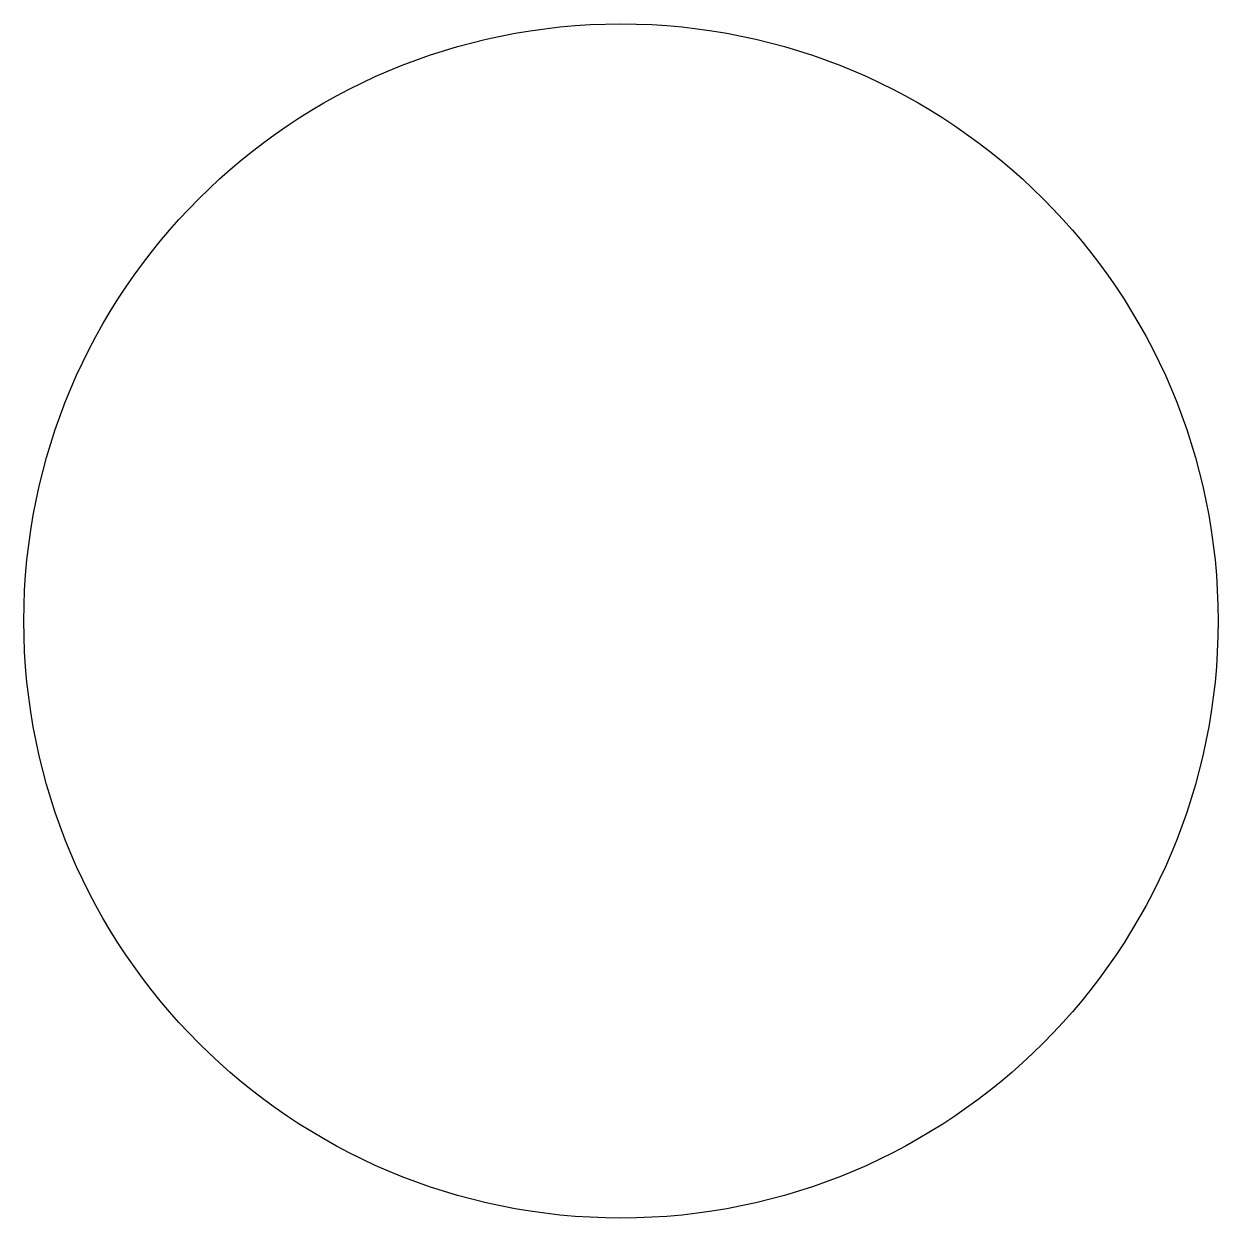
# Model space of a CAD drawing. Header units: inches. Extents: x -0.294 to 0.111, y 2.606 to 3.011.
import ezdxf

# ---------------------------------------------------------------- set-up
doc = ezdxf.new("R2010")
doc.units = ezdxf.units.IN
doc.layers.get('0').update_dxf_attribs({"linetype": 'CONTINUOUS'})

msp = doc.modelspace()

# ---------------------------------------------------------------- linework, layer by layer
msp.add_circle((-0.0919, 2.80868), 0.20241)

doc.saveas('drawing.dxf')
